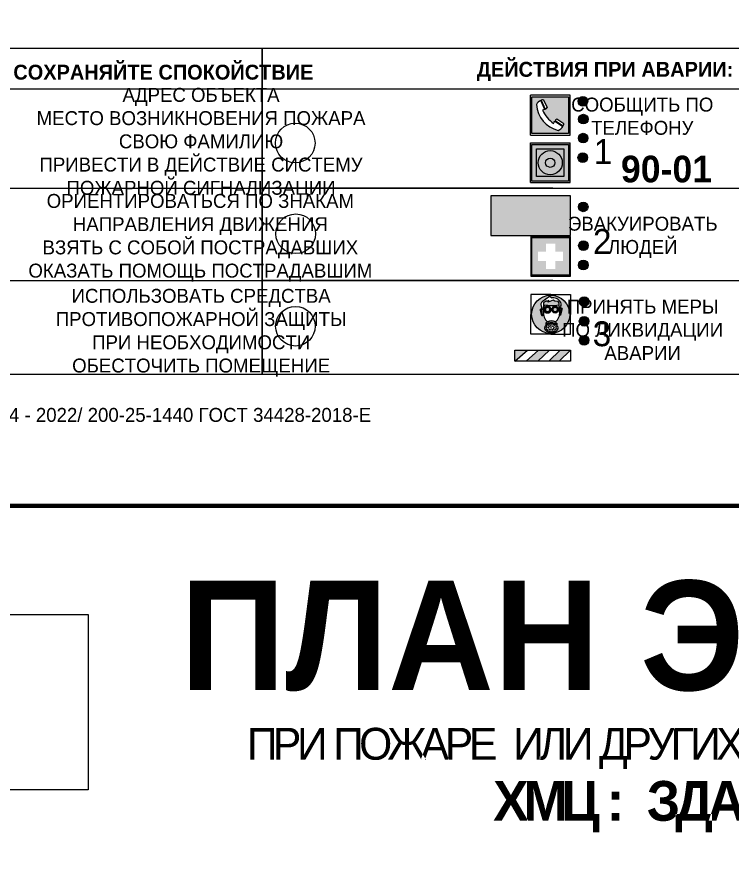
# Model space of a CAD drawing. Header units: millimetres. Extents: x 13114 to 67229, y 22859 to 38520.
# Drawn here: x 24158.9 to 24302.7, y 31613.8 to 31783.8 of the extents above; entities that cross this region are included whole.
import ezdxf

# ---------------------------------------------------------------- set-up
doc = ezdxf.new("R2010")
doc.units = ezdxf.units.MM
doc.styles.add('обычный', font='arial.ttf')
picture_1 = doc.add_image_def('image1.jpg', size_in_pixel=(337, 105))

# ---------------------------------------------------------------- blocks, each defined once
blk = doc.blocks.new('A$C38D26F80')
h = blk.add_hatch(color=5)
h.dxf.hatch_style = 1
h.paths.add_polyline_path([(-8.77, -4.48, 1), (-0.19, -4.48, 1)])
h.paths.add_polyline_path([(-6.75, -3.58), (-6.75, -3.31), (-6.62, -3.22), (-6.5, -3.22), (-6.42, -3.3), (-6.39, -3.28), (-6.59, -2.23), (-6.59, -2.01), (-6.38, -1.58), (-4.76, -0.4), (-4.13, -0.79, -0.362848), (-2.1, -2.1, -0.201049), (-2.17, -2.48, 0.085434), (-2.26, -3.13), (-1.9, -3.16), (-2.25, -4.7), (-2.4, -4.59), (-2.43, -4.34), (-2.36, -4.34), (-2.14, -3.34), (-2.47, -3.42), (-2.58, -1.95), (-2.77, -1.58), (-3.58, -1.52), (-3.92, -1.26), (-5.05, -1.73), (-4.87, -1.39), (-5.41, -1.6), (-5.41, -1.46), (-6.13, -1.87), (-6.18, -3.5), (-6.56, -3.47), (-6.37, -4.59), (-6.16, -4.43), (-6.16, -4.66), (-6.36, -4.79), (-6.37, -4.8), (-6.51, -4.76)], flags=16)
h.paths.add_polyline_path([(-6.51, -4.76), (-6.36, -4.79), (-6.37, -4.8)], flags=0)
h.paths.add_polyline_path([(-5.92, -2.34, 0.089508), (-2.67, -2.35), (-2.48, -3.88, -0.268602), (-3.4, -6.18, 0.262449), (-5.2, -6.18, -0.268602), (-6.11, -3.88)], flags=16)
edge = h.paths.add_edge_path(flags=16)
edge.add_ellipse((-5.19, -3.41), major_axis=(0, 0.842), ratio=0.848992, start_angle=0, end_angle=360)
edge = h.paths.add_edge_path(flags=0)
edge.add_ellipse((-5.19, -3.39), major_axis=(0, 0.665), ratio=0.853798, start_angle=0, end_angle=360)
edge = h.paths.add_edge_path(flags=0)
edge.add_ellipse((-5.19, -3.4), major_axis=(0, 0.528), ratio=0.864094, start_angle=0, end_angle=360)
edge = h.paths.add_edge_path(flags=16)
edge.add_ellipse((-3.47, -3.4), major_axis=(0, 0.842), ratio=0.848992, start_angle=0, end_angle=360)
h.paths.add_polyline_path([(-3.13, -6.45), (-3.13, -6.84, 0.383174), (-5.57, -6.85), (-5.57, -6.49, -0.369952)], flags=16)
edge = h.paths.add_edge_path(flags=0)
edge.add_ellipse((-3.47, -3.39), major_axis=(0, 0.665), ratio=0.853798, start_angle=0, end_angle=360)
edge = h.paths.add_edge_path(flags=0)
edge.add_ellipse((-3.47, -3.4), major_axis=(0, 0.528), ratio=0.864094, start_angle=0, end_angle=360)
edge = h.paths.add_edge_path(flags=16)
edge.add_ellipse((-4.34, -7.57), major_axis=(-1.48, 0), ratio=0.744955, start_angle=0, end_angle=360)
h.paths.add_polyline_path([(-5.01, -6.85, -1), (-5.15, -6.85, -1)], flags=0)
h.paths.add_polyline_path([(-5.33, -7.14, -1), (-5.47, -7.14, -1)], flags=0)
h.paths.add_polyline_path([(-4.61, -6.71, -1), (-4.74, -6.71, -1)], flags=16)
h.paths.add_polyline_path([(-5.43, -7.51, -1), (-5.57, -7.51, -1)], flags=0)
h.paths.add_polyline_path([(-4.26, -6.67, -1), (-4.4, -6.67, -1)], flags=16)
h.paths.add_polyline_path([(-4.74, -7.14, -1), (-4.88, -7.14, -1)], flags=0)
h.paths.add_polyline_path([(-4.93, -7.43, -1), (-5.07, -7.43, -1)], flags=0)
h.paths.add_polyline_path([(-4.41, -7.07, -1), (-4.54, -7.07, -1)], flags=0)
h.paths.add_polyline_path([(-5.33, -7.87, -1), (-5.46, -7.87, -1)], flags=0)
h.paths.add_polyline_path([(-3.8, -6.71, -1), (-3.94, -6.71, -1)], flags=16)
h.paths.add_polyline_path([(-4.85, -7.78, -1), (-4.98, -7.78, -1)], flags=0)
h.paths.add_polyline_path([(-3.96, -7.14, -1), (-4.1, -7.14, -1)], flags=0)
h.paths.add_polyline_path([(-4.33, -7.53, -1), (-4.47, -7.53, -1)], flags=0)
h.paths.add_polyline_path([(-5.09, -8.12, -1), (-5.23, -8.12, -1)], flags=0)
h.paths.add_polyline_path([(-3.5, -6.94, -1), (-3.64, -6.94, -1)], flags=0)
h.paths.add_polyline_path([(-4.54, -7.97, -1), (-4.68, -7.97, -1)], flags=0)
h.paths.add_polyline_path([(-3.66, -7.39, -1), (-3.8, -7.39, -1)], flags=0)
h.paths.add_polyline_path([(-4.73, -8.35, -1), (-4.86, -8.35, -1)], flags=0)
h.paths.add_polyline_path([(-4.09, -7.96, -1), (-4.23, -7.96, -1)], flags=0)
h.paths.add_polyline_path([(-3.77, -7.74, -1), (-3.91, -7.74, -1)], flags=0)
h.paths.add_polyline_path([(-3.22, -7.27, -1), (-3.35, -7.27, -1)], flags=0)
h.paths.add_polyline_path([(-4.34, -8.4, -1), (-4.47, -8.4, -1)], flags=0)
h.paths.add_polyline_path([(-3.16, -7.61, -1), (-3.3, -7.61, -1)], flags=0)
h.paths.add_polyline_path([(-3.9, -8.35, -1), (-4.04, -8.35, -1)], flags=0)
h.paths.add_polyline_path([(-3.32, -7.91, -1), (-3.46, -7.91, -1)], flags=0)
h.paths.add_polyline_path([(-3.55, -8.23, -1), (-3.69, -8.23, -1)], flags=0)
at = {"color": 5, "lineweight": 5}
for p, q in [((-4.48, 0), (-8.96, 0)), ((-8.96, 0), (-8.96, -4.48)), ((-4.48, 0), (0, 0)), ((0, 0), (0, -4.48)), ((-6.59, -2.01), (-6.38, -1.58)), ((-6.38, -1.58), (-4.76, -0.4)), ((-6.13, -1.87), (-6.18, -3.5)), ((-5.41, -1.46), (-6.13, -1.87)), ((-4.87, -1.39), (-5.41, -1.6)), ((-5.41, -1.6), (-5.41, -1.46)), ((-3.92, -1.26), (-5.05, -1.73)), ((-5.05, -1.73), (-4.87, -1.39)), ((-4.76, -0.4), (-4.13, -0.79)), ((-3.58, -1.52), (-3.92, -1.26)), ((-2.77, -1.58), (-3.58, -1.52)), ((-2.58, -1.95), (-2.77, -1.58)), ((-6.75, -3.31), (-6.62, -3.22)), ((-6.75, -3.58), (-6.75, -3.31)), ((-6.51, -4.76), (-6.75, -3.58)), ((-6.62, -3.22), (-6.5, -3.22)), ((-6.59, -2.23), (-6.59, -2.01)), ((-6.39, -3.28), (-6.59, -2.23)), ((-6.18, -3.5), (-6.56, -3.47)), ((-6.56, -3.47), (-6.37, -4.59)), ((-6.5, -3.22), (-6.42, -3.3)), ((-6.42, -3.3), (-6.39, -3.28)), ((-5.92, -2.34), (-6.11, -3.88)), ((-2.67, -2.34), (-2.48, -3.88)), ((-2.47, -3.42), (-2.58, -1.95)), ((-2.14, -3.34), (-2.47, -3.42)), ((-2.36, -4.34), (-2.14, -3.34)), ((-1.9, -3.16), (-2.26, -3.13)), ((-2.25, -4.7), (-1.9, -3.16)), ((-8.96, -8.96), (-8.96, -4.48)), ((-6.37, -4.8), (-6.51, -4.76)), ((-6.37, -4.59), (-6.16, -4.43)), ((-6.16, -4.66), (-6.37, -4.8)), ((-6.16, -4.43), (-6.16, -4.66)), ((-2.43, -4.34), (-2.4, -4.59)), ((-2.43, -4.34), (-2.36, -4.34)), ((-2.4, -4.59), (-2.25, -4.7)), ((0, -8.96), (0, -4.48)), ((-5.57, -6.49), (-5.57, -6.85)), ((-3.13, -6.45), (-3.13, -6.84)), ((-4.48, -8.96), (-8.96, -8.96)), ((-4.48, -8.96), (0, -8.96))]:
    blk.add_line(p, q, dxfattribs=at)
at = {"color": 5}
for p, q in [((-6.59, -2.01), (-6.38, -1.58)), ((-6.38, -1.58), (-4.76, -0.4)), ((-6.13, -1.87), (-6.18, -3.5)), ((-5.41, -1.46), (-6.13, -1.87)), ((-4.87, -1.39), (-5.41, -1.6)), ((-5.41, -1.6), (-5.41, -1.46)), ((-3.92, -1.26), (-5.05, -1.73)), ((-5.05, -1.73), (-4.87, -1.39)), ((-4.76, -0.4), (-4.13, -0.79)), ((-3.58, -1.52), (-3.92, -1.26)), ((-2.77, -1.58), (-3.58, -1.52)), ((-2.58, -1.95), (-2.77, -1.58)), ((-6.75, -3.31), (-6.62, -3.22)), ((-6.75, -3.58), (-6.75, -3.31)), ((-6.51, -4.76), (-6.75, -3.58)), ((-6.62, -3.22), (-6.5, -3.22)), ((-6.59, -2.23), (-6.59, -2.01)), ((-6.39, -3.28), (-6.59, -2.23)), ((-6.18, -3.5), (-6.56, -3.47)), ((-6.56, -3.47), (-6.37, -4.59)), ((-6.5, -3.22), (-6.42, -3.3)), ((-6.42, -3.3), (-6.39, -3.28)), ((-2.47, -3.42), (-2.58, -1.95)), ((-2.14, -3.34), (-2.47, -3.42)), ((-2.36, -4.34), (-2.14, -3.34)), ((-2.26, -3.13), (-1.9, -3.16)), ((-1.9, -3.16), (-2.25, -4.7)), ((-6.37, -4.8), (-6.51, -4.76)), ((-6.36, -4.79), (-6.51, -4.76)), ((-6.37, -4.59), (-6.16, -4.43)), ((-6.16, -4.66), (-6.37, -4.8)), ((-6.16, -4.66), (-6.36, -4.79)), ((-6.16, -4.43), (-6.16, -4.66)), ((-2.4, -4.59), (-2.43, -4.34)), ((-2.43, -4.34), (-2.36, -4.34)), ((-2.25, -4.7), (-2.4, -4.59))]:
    blk.add_line(p, q, dxfattribs=at)
at = {"color": 5, "lineweight": 5}
for centre, radius in [((-4.48, -4.48), 4.29), ((-5.5, -7.51), 0.0678), ((-5.4, -7.14), 0.0678), ((-5.08, -6.85), 0.0678), ((-5, -7.43), 0.0678), ((-4.81, -7.14), 0.0678), ((-4.67, -6.71), 0.0678), ((-4.47, -7.07), 0.0678), ((-4.4, -7.53), 0.0678), ((-4.33, -6.67), 0.0678), ((-4.03, -7.14), 0.0678), ((-3.87, -6.71), 0.0678), ((-3.73, -7.39), 0.0678), ((-3.57, -6.94), 0.0678), ((-3.28, -7.27), 0.0678), ((-3.23, -7.61), 0.0678), ((-5.4, -7.87), 0.0678), ((-5.16, -8.12), 0.0678), ((-4.91, -7.78), 0.0678), ((-4.79, -8.35), 0.0678), ((-4.61, -7.97), 0.0678), ((-4.4, -8.4), 0.0678), ((-4.16, -7.96), 0.0678), ((-3.97, -8.35), 0.0678), ((-3.84, -7.74), 0.0678), ((-3.62, -8.23), 0.0678), ((-3.39, -7.91), 0.0678)]:
    blk.add_circle(centre, radius, dxfattribs=at)
at = {"color": 5}
for centre, radius, start, end in [((-3.89, -2.66), 1.88, 17.387, 97.1599), ((-0.35, -3.07), 1.91, 162.2553, 181.7878), ((-2.6, -2.2), 0.511, 326.3906, 11.8614)]:
    blk.add_arc(centre, radius, start, end, dxfattribs=at)
at = {"color": 5, "lineweight": 5}
for centre, radius, start, end in [((-4.28, 6.66), 9.15, 259.6987, 280.1569), ((-0.47, -3.05), 1.79, 161.5846, 182.4584), ((-2.6, -2.2), 0.513, 326.4781, 11.7739), ((-3.66, -4.24), 2.47, 171.573, 231.7124), ((-4.93, -4.24), 2.47, 308.2876, 8.427), ((-4.33, -7.88), 1.87, 50.358, 131.5662), ((-4.34, -8.2), 1.82, 48.4943, 132.3565), ((-4.3, -7.78), 1.83, 60.5889, 119.4111)]:
    blk.add_arc(centre, radius, start, end, dxfattribs=at)
for centre, major_axis, ratio in [((-5.19, -3.41), (0, 0.842), 0.848992), ((-5.19, -3.39), (0, 0.665), 0.853798), ((-5.19, -3.4), (0, 0.528), 0.864094), ((-3.47, -3.4), (0, 0.842), 0.848992), ((-3.47, -3.39), (0, 0.665), 0.853798), ((-3.47, -3.4), (0, 0.528), 0.864094), ((-4.34, -7.57), (-1.48, 0), 0.744955)]:
    blk.add_ellipse(centre, major_axis=major_axis, ratio=ratio, dxfattribs=at)
blk = doc.blocks.new('A$C47DD6509')
at = {"lineweight": 5}
for points in [[(-8.69, 0), (-11.19, 0), (-11.19, -2.22)], [(-4.22, 0), (-6.45, 0), (-8.91, -2.22), (-6.61, -2.22)], [(0, 0), (-2.09, 0), (-4.36, -2.22), (-2.29, -2.22)]]:
    blk.add_hatch(color=242, dxfattribs=at).paths.add_polyline_path(points)
at = {"color": 242, "lineweight": 5}
for p, q in [((-11.19, -2.22), (-8.69, 0)), ((-11.19, -2.22), (-11.19, 0)), ((-11.19, 0), (-8.69, 0)), ((-11.19, 0), (0, 0)), ((-8.91, -2.22), (-6.45, 0)), ((-6.61, -2.22), (-4.22, 0)), ((-4.36, -2.22), (-2.09, 0)), ((-2.29, -2.22), (0, 0)), ((0, 0), (0, -2.22)), ((0, -2.22), (-11.19, -2.22))]:
    blk.add_line(p, q, dxfattribs=at)
blk = doc.blocks.new('A$C32E8229D')
at = {"true_color": 0xffffff}
blk.add_hatch(color=7, dxfattribs=at).paths.add_polyline_path([(0, 0), (0, -8), (16, -8), (16, 0)])
h = blk.add_hatch(color=126)
h.paths.add_polyline_path([(0.2, -0.2), (15.8, -0.2), (15.8, -7.8), (0.2, -7.8)])
h.paths.add_polyline_path([(13.49, -2.05), (12.08, -2.05), (11.37, -2.63, 0.162397), (11.29, -2.84), (11.29, -3.63), (10.35, -3.63), (10.35, -4.05), (11.68, -4.05), (11.68, -3.48), (12.26, -4.28), (11.29, -5.1), (11.29, -6.78), (11.85, -6.78), (11.85, -5.44), (12.8, -4.64), (12.8, -5.94), (14.46, -5.94), (14.46, -5.39), (13.45, -5.39), (13.45, -3.97), (12.46, -2.59), (13.15, -2.59), (13.69, -3.34), (14.18, -3)], flags=16)
h.paths.add_polyline_path([(10.74, -1.82, 1), (11.8, -1.82, 1)], flags=16)
h.paths.add_polyline_path([(9.39, -3.59), (5.99, -3.59), (6.56, -3.03), (5.91, -3.03), (5.1, -3.83), (5.91, -4.64), (6.56, -4.64), (5.99, -4.09), (9.39, -4.09)], flags=16)
h.paths.add_polyline_path([(4.29, -1.08), (1.72, -1.08), (1.72, -6.6), (4.29, -6.6)], flags=16)
at = {"color": 126}
blk.add_lwpolyline([(16, -8), (0, -8), (0, 0), (16, 0)], close=True, dxfattribs=at)
blk = doc.blocks.new('A$C18900ED3')
h = blk.add_hatch(color=126)
h.paths.add_polyline_path([(-0.18, -0.18), (-7.02, -0.18), (-7.02, -7.02), (-0.18, -7.02)])
h.paths.add_polyline_path([(-5.89, -4.46), (-5.89, -2.77), (-4.46, -2.77), (-4.46, -1.31), (-2.77, -1.31), (-2.77, -2.77), (-1.33, -2.77), (-1.33, -4.46), (-2.77, -4.46), (-2.77, -5.89), (-4.46, -5.89), (-4.46, -4.46)], flags=16)
at = {"color": 126}
for p, q in [((-7.2, 0), (-7.2, -7.2)), ((0, 0), (-7.2, 0)), ((0, -7.2), (0, 0)), ((-7.02, -7.02), (-7.02, -0.18)), ((-7.02, -0.18), (-0.18, -0.18)), ((-0.18, -0.18), (-0.18, -7.02)), ((-7.2, -7.2), (0, -7.2)), ((-0.18, -7.02), (-7.02, -7.02))]:
    blk.add_line(p, q, dxfattribs=at)
blk = doc.blocks.new('A$C456E1F9C')
at = {"lineweight": 5}
h = blk.add_hatch(color=242, dxfattribs=at)
h.paths.add_polyline_path([(0.51, -1.47), (0.51, -13.26), (12.29, -13.26), (12.29, -1.47)])
h.paths.add_polyline_path([(5.42, -4.95, -0.254479), (4.78, -5.4), (3.52, -2.53, -0.209735), (4.23, -2.4)], flags=16)
h.paths.add_polyline_path([(8.53, -8.6), (10.87, -10.17), (10.54, -10.76), (8.03, -9.13, -0.192251)], flags=16)
h.paths.add_polyline_path([(4.61, -5.49, 0.005518), (3.87, -5.72, 0.128647), (7.49, -10.01, 0.00809), (7.83, -9.33), (10.47, -10.97, -0.16736), (8.99, -12.25, -0.327862), (1.95, -3.95, -0.166952), (3.36, -2.62)], flags=16)
at = {"color": 242, "lineweight": 5}
for p, q in [((0, -13.77), (0, -0.97)), ((12.8, -0.97), (0, -0.97)), ((4.61, -5.49), (3.36, -2.62)), ((3.52, -2.53), (4.78, -5.4)), ((4.23, -2.4), (5.42, -4.95)), ((12.8, -13.77), (12.8, -0.97)), ((7.83, -9.33), (10.47, -10.97)), ((8.03, -9.13), (10.54, -10.76)), ((10.81, -10.12), (8.53, -8.6)), ((10.54, -10.76), (10.8, -10.3)), ((10.8, -10.3), (10.81, -10.12)), ((0, -13.77), (12.8, -13.77))]:
    blk.add_line(p, q, dxfattribs=at)
blk.add_lwpolyline([(0.51, -1.47), (12.29, -1.47), (12.29, -13.26), (0.51, -13.26)], close=True, dxfattribs=at)
for centre, radius, start, end in [((4.59, -5.34), 2.99, 114.2845, 152.1974), ((4.02, -3.27), 0.891, 76.3284, 123.7092), ((11.12, -3.31), 9.19, 183.9915, 256.6009), ((4.68, -4.59), 0.824, 276.9621, 334.0723), ((14.98, -39.1), 35.17, 107.1487, 108.4135), ((13.86, -0.94), 11.08, 205.5536, 234.8762), ((-13.31, 0.8), 23.44, 332.5487, 334.4027), ((8.94, -9.5), 0.989, 114.4092, 157.9388), ((7.87, -9.46), 3, 291.9291, 329.9329)]:
    blk.add_arc(centre, radius, start, end, dxfattribs=at)
blk = doc.blocks.new('A$C54414219')
at = {"true_color": 0xffffff}
h = blk.add_hatch(color=7, dxfattribs=at)
h.paths.add_polyline_path([(2.39, -9.45), (2.39, -18.3), (11.23, -18.3), (11.23, -9.45)], flags=0)
h.paths.add_polyline_path([(10.71, -13.87, -1), (2.92, -13.87, -1)], flags=0)
h.paths.add_polyline_path([(8.3, -13.87, -1), (5.33, -13.87, -1)], flags=0)
h.paths.add_polyline_path([(0.41, -7.47), (0.41, -20.27), (13.21, -20.27), (13.21, -7.47)])
h.paths.add_polyline_path([(0.92, -19.77), (12.71, -19.77), (12.71, -7.98), (0.92, -7.98)], flags=16)
h.paths.add_polyline_path([(11.23, -9.45), (11.23, -18.3), (2.39, -18.3), (2.39, -9.45)], flags=0)
at = {"lineweight": 5}
h = blk.add_hatch(color=242, dxfattribs=at)
h.paths.add_polyline_path([(12.71, -7.98), (0.92, -7.98), (0.92, -19.77), (12.71, -19.77)])
h.paths.add_polyline_path([(11.23, -18.3), (2.39, -18.3), (2.39, -9.45), (11.23, -9.45)], flags=16)
h.paths.add_polyline_path([(10.71, -13.87, -1), (2.92, -13.87, -1)], flags=0)
h.paths.add_polyline_path([(8.3, -13.87, -1), (5.33, -13.87, -1)], flags=0)
at = {"true_color": 0xffffff}
h = blk.add_hatch(color=7, dxfattribs=at)
h.paths.add_polyline_path([(2.39, -9.45), (2.39, -18.3), (11.23, -18.3), (11.23, -9.45)])
h.paths.add_polyline_path([(10.71, -13.87, -1), (2.92, -13.87, -1)], flags=16)
h.paths.add_polyline_path([(8.3, -13.87, -1), (5.33, -13.87, -1)], flags=0)
at = {"lineweight": 5}
h = blk.add_hatch(color=242, dxfattribs=at)
h.paths.add_polyline_path([(2.92, -13.87, 1), (10.71, -13.87, 1)])
h.paths.add_polyline_path([(8.3, -13.87, -1), (5.33, -13.87, -1)], flags=16)
at = {"color": 242, "lineweight": 5}
for p, q in [((0.41, -20.27), (0.41, -7.47)), ((0.41, -7.47), (13.21, -7.47)), ((0.41, -7.47), (13.21, -7.47)), ((13.21, -20.27), (13.21, -7.47)), ((0.41, -20.27), (13.21, -20.27))]:
    blk.add_line(p, q, dxfattribs=at)
for points in [[(0.92, -7.98), (12.71, -7.98), (12.71, -19.77), (0.92, -19.77)], [(2.39, -9.45), (11.23, -9.45), (11.23, -18.3), (2.39, -18.3)]]:
    blk.add_lwpolyline(points, close=True, dxfattribs=at)
for radius in [3.89, 1.49]:
    blk.add_circle((6.81, -13.87), radius, dxfattribs=at)

msp = doc.modelspace()

# ---------------------------------------------------------------- hatches: boundary and pattern name
at = {"lineweight": 0}
h = msp.add_hatch(color=256, dxfattribs=at)
h.dxf.hatch_style = 1
h.paths.add_polyline_path([(24271.7, 31766.87, 1), (24273.63, 31766.87, 1)])
h = msp.add_hatch(color=256, dxfattribs=at)
h.dxf.hatch_style = 1
h.paths.add_polyline_path([(24271.81, 31763.29, 1), (24273.74, 31763.29, 1)])
h = msp.add_hatch(color=256, dxfattribs=at)
h.dxf.hatch_style = 1
h.paths.add_polyline_path([(24271.77, 31759.48, 1), (24273.7, 31759.48, 1)])
h = msp.add_hatch(color=256, dxfattribs=at)
h.dxf.hatch_style = 1
h.paths.add_polyline_path([(24271.69, 31755.55, 1), (24273.62, 31755.55, 1)])
h = msp.add_hatch(color=256, dxfattribs=at)
h.dxf.hatch_style = 1
h.paths.add_polyline_path([(24271.77, 31745.66, 1), (24273.7, 31745.66, 1)])
h = msp.add_hatch(color=256, dxfattribs=at)
h.dxf.hatch_style = 1
h.paths.add_polyline_path([(24271.81, 31737.88, 1), (24273.74, 31737.88, 1)])
h = msp.add_hatch(color=256, dxfattribs=at)
h.dxf.hatch_style = 1
h.paths.add_polyline_path([(24271.8, 31733.98, 1), (24273.73, 31733.98, 1)])
h = msp.add_hatch(color=256, dxfattribs=at)
h.dxf.hatch_style = 1
h.paths.add_polyline_path([(24271.96, 31726.63, 1), (24273.89, 31726.63, 1)])
h = msp.add_hatch(color=256, dxfattribs=at)
h.dxf.hatch_style = 1
h.paths.add_polyline_path([(24271.96, 31722.68, 1), (24273.89, 31722.68, 1)])
h = msp.add_hatch(color=256, dxfattribs=at)
h.dxf.hatch_style = 1
h.paths.add_polyline_path([(24271.96, 31718.85, 1), (24273.89, 31718.85, 1)])

# ---------------------------------------------------------------- linework, layer by layer
at = {"color": 1, "lineweight": 100}
for points in [[(24039.09, 32080.6), (24639.09, 32080.6), (24639.09, 31685.6), (24039.09, 31685.6)], [(24039.09, 31685.6), (24639.09, 31685.6), (24639.09, 31290.6), (24039.09, 31290.6)]]:
    msp.add_lwpolyline(points, close=True, dxfattribs=at)
for points in [[(24064.46, 31769.41), (24208.22, 31769.41), (24208.22, 31777.46), (24064.46, 31777.46)], [(24208.22, 31769.41), (24351.99, 31769.41), (24351.99, 31777.46), (24208.22, 31777.46)], [(24064.46, 31769.41), (24208.22, 31769.41), (24208.22, 31712.01), (24064.46, 31712.01)], [(24208.22, 31769.41), (24351.99, 31769.41), (24351.99, 31712.01), (24208.22, 31712.01)]]:
    msp.add_lwpolyline(points, close=True)
for points in [[(24122.87, 31749.41), (24064.46, 31749.41), (24208.22, 31749.41)], [(24266.64, 31749.41), (24208.22, 31749.41), (24351.99, 31749.41)], [(24122.87, 31730.84), (24064.46, 31730.84), (24208.22, 31730.84)], [(24266.64, 31730.84), (24208.22, 31730.84), (24351.99, 31730.84)]]:
    msp.add_lwpolyline(points)
for centre, radius in [((24272.67, 31766.87), 0.966), ((24272.77, 31763.29), 0.966), ((24214.85, 31758.49), 3.98), ((24272.73, 31759.48), 0.966), ((24272.65, 31755.55), 0.966), ((24272.74, 31745.66), 0.966), ((24214.94, 31740.26), 3.98), ((24272.78, 31737.88), 0.966), ((24272.77, 31733.98), 0.966), ((24272.93, 31726.63), 0.966), ((24214.88, 31721.68), 3.98), ((24272.92, 31722.68), 0.966), ((24272.92, 31718.85), 0.966)]:
    msp.add_circle(centre, radius)

# ---------------------------------------------------------------- block references
for name, p, xscale, yscale, zscale in [('A$C456E1F9C', (24262.11, 31768.69), 0.625, 0.625, 0.625), ('A$C54414219', (24261.85, 31763.2), 0.625, 0.625, 0.625), ('A$C18900ED3', (24270.18, 31739.74), 1.111111111007631, 1.111111111007631, 1.111111111007631), ('A$C38D26F80', (24270.2, 31728.07), 0.8928571427240968, 0.8928571427240968, 0.8928571427240968)]:
    msp.add_blockref(name, p, dxfattribs=dict(xscale=xscale, yscale=yscale, zscale=zscale))
at = {"xscale": -1}
msp.add_blockref('A$C32E8229D', (24270.18, 31747.88), dxfattribs=at)
at = {"color": 242, "true_color": 0xc1121c}
msp.add_blockref('A$C47DD6509', (24270.2, 31716.85), dxfattribs=at)

# ---------------------------------------------------------------- texts
at = {"lineweight": 0, "style": 'обычный'}
for s, insert, char_height, width, attachment_point in [('{\\fProxima Nova Rg|b1|i0|c204|p2;ДЕЙСТВИЯ ПРИ ПОЖАРЕ: СОХРАНЯЙТЕ СПОКОЙСТВИЕ\\H1.6644x; }', (24161.62, 31772.29), 3, 175.1736, 5), ('{\\fProxima Nova Rg|b1|i0|c204|p2;ДЕЙСТВИЯ ПРИ АВАРИИ: СОХРАНЯЙТЕ СПОКОЙСТВИЕ\\H1.6644x; }', (24307.83, 31772.86), 3, 175.1736, 5), ('\\pi-8.4,l8.4,t8.4;{\\fProxima Nova Rg|b0|i0|c204|p2;АДРЕС ОБЪЕКТА\\PМЕСТО ВОЗНИКНОВЕНИЯ ПОЖАРА \\PСВОЮ ФАМИЛИЮ\\PПРИВЕСТИ В ДЕЙСТВИЕ СИСТЕМУ \\PПОЖАРНОЙ СИГНАЛИЗАЦИИ}', (24195.91, 31758.42), 2.8, 126.6484, 5), ('{\\fProxima Nova Rg|b0|i0|c204|p2;СООБЩИТЬ ПО \\PТЕЛЕФОНУ}', (24284.61, 31763.86), 2.8, 126.6484, 5), ('{\\fProxima Nova Rg|b0|i0|c204|p2;1\\H1.1667x; }', (24276.71, 31756.79), 5, 126.6484, 5), ('{\\fProxima Nova Rg|b1|i0|c204|p2;\\H1.0714x;90-01\\fProxima Nova Rg|b0|i0|c204|p2;\\H0.93331x; \\H1.3449x; }', (24289.48, 31753.23), 5, 126.6484, 5), ('\\pi-8.4,l8.4,t8.4;{\\fProxima Nova Rg|b0|i0|c204|p2;ОРИЕНТИРОВАТЬСЯ ПО ЗНАКАМ \\PНАПРАВЛЕНИЯ ДВИЖЕНИЯ\\PВЗЯТЬ С СОБОЙ ПОСТРАДАВШИХ\\PОКАЗАТЬ ПОМОЩЬ ПОСТРАДАВШИМ}', (24195.77, 31739.45), 2.8, 126.6484, 5), ('{\\fProxima Nova Rg|b0|i0|c204|p2;ЭВАКУИРОВАТЬ \\PЛЮДЕЙ}', (24284.71, 31739.54), 2.8, 126.6484, 5), ('{\\fProxima Nova Rg|b0|i0|c204|p2;2\\H1.1967x; }', (24276.56, 31738.71), 5, 126.6484, 5), ('\\pi-8.4,l8.4,t8.4;{\\fProxima Nova Rg|b0|i0|c204|p2;ИСПОЛЬЗОВАТЬ СРЕДСТВА \\PПРОТИВОПОЖАРНОЙ ЗАЩИТЫ \\PПРИ НЕОБХОДИМОСТИ \\PОБЕСТОЧИТЬ ПОМЕЩЕНИЕ}', (24195.93, 31720.38), 2.8, 126.6484, 5), ('{\\fProxima Nova Rg|b0|i0|c204|p2;ПРИНЯТЬ МЕРЫ \\PПО ЛИКВИДАЦИИ \\PАВАРИИ}', (24284.67, 31720.96), 2.8, 126.6484, 5), ('{\\fProxima Nova Rg|b0|i0|c204|p2;3\\H1.1967x; }', (24276.5, 31720.13), 5, 126.6484, 5), ('\\pi-8.4,l8.4,t8.4;{\\fProxima Nova Rg|b0|i0|c204|p2;ИЗГОТОВИТЕЛЬ: ИП АНДРЕЕВ А. А.\\fProxima Nova Rg|b0|i0|c0|p2; \\fProxima Nova Rg|b0|i0|c204|p2;ФП-24 - 2022/ 200-25-1440 ГОСТ 34428-2018-Е\\H1.2266x; }', (24156.06, 31703.46), 2.8, 191.3484, 5), ('{\\fProxima Nova Rg|b1|i0|c204|p2;ПЛАН ЭВАКУАЦИИ}', (24191.74, 31670.56), 22, 493.8901, 1)]:
    msp.add_mtext(s, dxfattribs=dict(at, insert=insert, char_height=char_height, width=width, attachment_point=attachment_point))
at = {"color": 0, "lineweight": 0, "insert": (24342.6, 31641.16), "char_height": 8, "width": 449.2158, "attachment_point": 5, "style": 'обычный'}
msp.add_mtext('{\\fArial Black|b1|i0|c204|p34;\\H2x;\\T0.85;  \\fArial Narrow|b0|i0|c204|p34;\\H0.8x;\\W0.9;\\P\\fProxima Nova Rg|b0|i0|c204|p2;\\H0.5x;\\W1;\\C256;ПРИ ПОЖАРЕ  ИЛИ ДРУГИХ ЧРЕЗВЫЧАЙНЫХ СИТУАЦИЯХ  ИЗ ПОМЕЩЕНИЙ \\fProxima Nova Rg|b1|i0|c204|p2;\\H1.25x;\\PХМЦ :  ЗДАНИЕ ГОТОВОЙ ПРОДУКЦИИ}', dxfattribs=at)

# ---------------------------------------------------------------- pictures from other files: only their frames are drawn
at = {"color": 7, "lineweight": 0, "true_color": 0xf5f5ff}
image = msp.add_image(picture_1, insert=(24060.12, 31628.53), size_in_units=(113.11, 35.24), dxfattribs=at)
image.dxf.flags = 7

doc.saveas('drawing.dxf')
